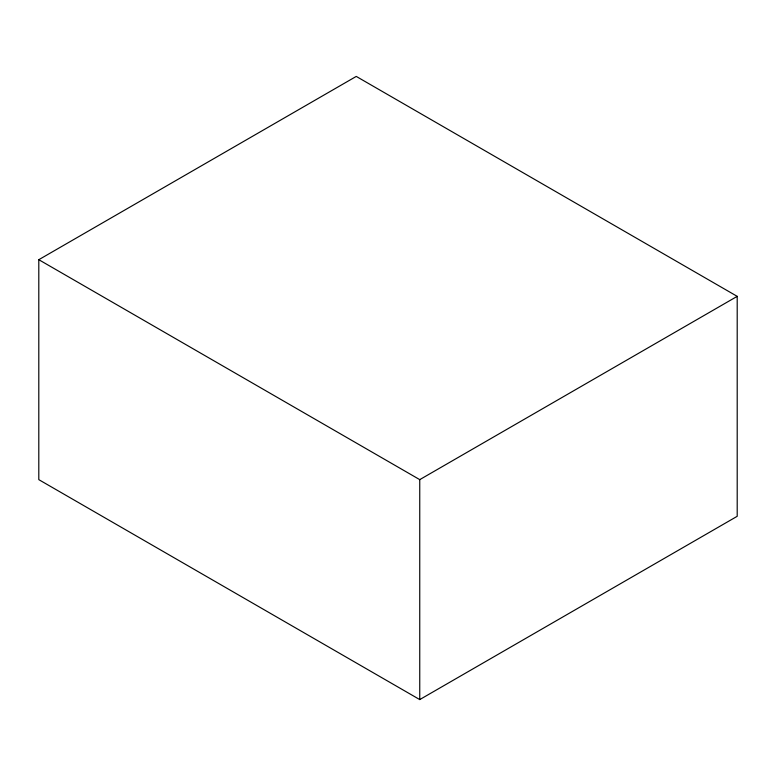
<?xml version="1.0" encoding="UTF-8"?>
<svg xmlns="http://www.w3.org/2000/svg" width="776" height="776" viewBox="0 0 776 776"><rect width="100%" height="100%" fill="white"/><g stroke="black" fill="none" stroke-linecap="round" stroke-linejoin="round"><path stroke-width="1.16" d="M38.8 259.698L356.252 76.417L737.2 296.354L737.2 516.302L419.748 699.583L38.8 479.646L38.8 259.698L419.748 479.636L737.2 296.354M419.748 479.636L419.748 699.583"/></g></svg>
